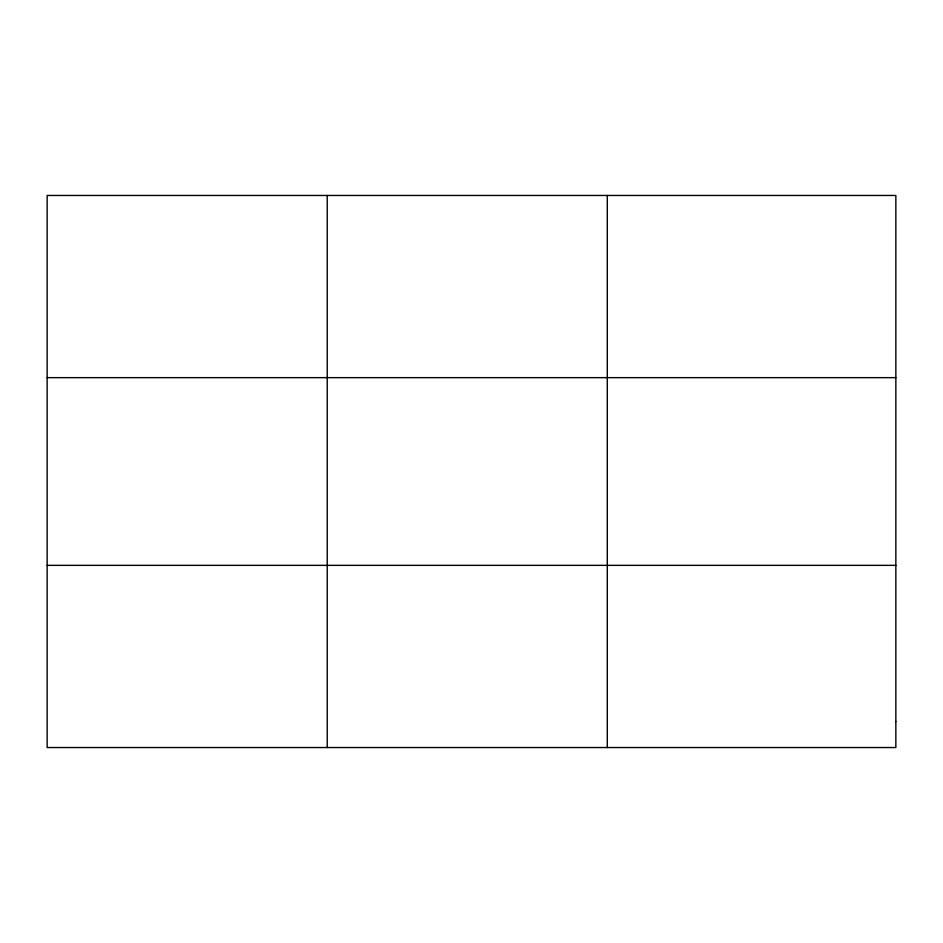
<?xml version="1.0" encoding="UTF-8"?>
<svg xmlns="http://www.w3.org/2000/svg" width="943" height="943" viewBox="0 0 943 943"><rect width="100%" height="100%" fill="white"/><g stroke="black" fill="none" stroke-linecap="round" stroke-linejoin="round"><path stroke-width="1.41" d="M327.221 747.54L327.221 195.46M607.292 747.54L607.292 195.46M47.15 377.648L895.85 377.648M47.15 565.352L895.85 565.352M895.85 721.513L895.85 747.54L47.15 747.54L47.15 195.46L895.85 195.46L895.85 721.513"/></g></svg>
